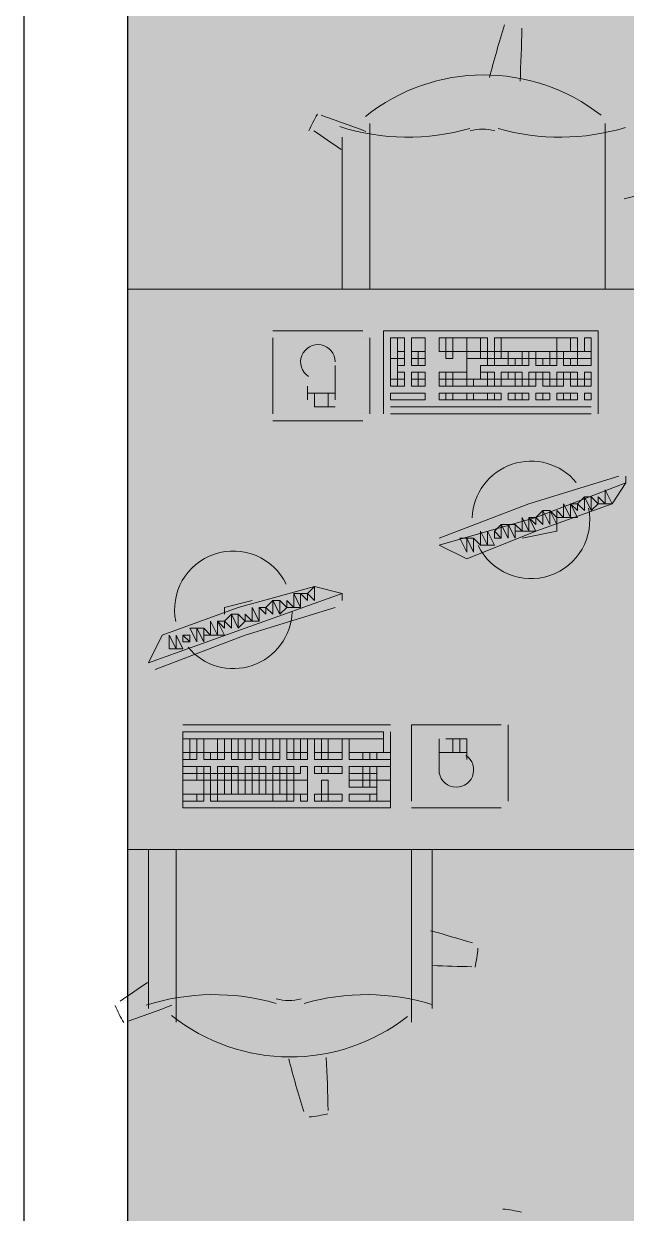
# Model space of a CAD drawing. Header units: millimetres. Extents: x -59 to 47, y 152 to 919.
# Drawn here: x 7.147 to 8.452, y 460.182 to 462.762 of the extents above; entities that cross this region are included whole.
import ezdxf

# ---------------------------------------------------------------- set-up
doc = ezdxf.new("R2010")
doc.units = ezdxf.units.MM
doc.layers.add('PDF_0', color=7, linetype='Continuous', true_color=0xed1f24)
doc.layers.add('PDF_014405$HL-TMP', color=7, linetype='Continuous', true_color=0xe6db59)
doc.layers.add('PDF_014405$FT-FIXFIT', color=7, linetype='Continuous')
doc.layers.add('PDF_014405$WA-EXT', color=7, linetype='Continuous')

msp = doc.modelspace()

# ---------------------------------------------------------------- linework, layer by layer
at = {"layer": 'PDF_0', "color": 7, "lineweight": 25}
msp.add_lwpolyline([(7.3719, 462.7264), (7.3719, 461.5115)], dxfattribs=at)
at = {"layer": 'PDF_014405$FT-FIXFIT', "lineweight": 0}
for points in [[(7.8968, 462.1864), (7.8968, 462.5464)], [(8.4068, 462.5464), (8.4068, 462.1864)], [(7.8368, 462.5164), (7.8368, 462.1864)], [(7.8818, 462.0964), (7.6868, 462.0964)], [(8.3918, 461.9165), (8.3918, 462.0964), (7.9268, 462.0964), (7.9268, 461.9165)], [(7.6868, 462.0814), (7.6868, 462.0814)], [(7.6868, 462.0814), (7.6868, 461.9165)], [(7.8818, 462.0814), (7.8818, 462.0814)], [(7.8968, 461.9165), (7.8968, 462.0814)], [(7.8218, 461.9465), (7.8218, 462.0215)], [(7.7618, 461.9765), (7.7618, 461.9465)], [(7.8218, 461.9615), (7.7618, 461.9615)], [(7.7768, 461.9615), (7.7768, 461.9315), (7.8218, 461.9315)], [(7.8068, 461.9615), (7.8068, 461.9315)], [(7.7768, 461.9465), (7.7768, 461.9465)], [(8.3768, 461.9315), (7.9418, 461.9315), (8.3768, 461.9315)], [(7.8818, 461.9165), (7.8818, 461.9165)], [(7.9418, 461.9165), (8.3768, 461.9165)], [(7.6868, 461.9015), (7.8818, 461.9015)], [(8.4518, 461.7665), (8.2568, 461.6915), (8.0468, 461.6315), (8.1068, 461.6015), (8.2568, 461.6615), (8.4218, 461.7215), (8.4518, 461.7665), (8.4518, 461.7815)], [(8.4368, 461.7815), (8.2418, 461.7215), (8.0468, 461.6465)], [(8.3018, 461.6765), (8.3018, 461.6615), (8.2268, 461.6465)], [(8.0468, 461.6465), (8.0468, 461.6465)], [(8.1218, 461.6465), (8.1368, 461.6315), (8.1218, 461.6465)], [(8.0468, 461.6315), (8.0468, 461.6315)], [(7.8368, 461.5115), (7.8368, 461.5265), (7.7768, 461.5415), (7.6118, 461.4965), (7.4469, 461.4365), (7.4169, 461.3765), (7.6268, 461.4515), (7.8368, 461.5265)], [(7.4319, 461.3615), (7.6268, 461.4365), (7.8218, 461.4965)], [(7.5818, 461.4815), (7.5818, 461.4965), (7.6418, 461.5115)], [(7.6568, 461.4665), (7.6568, 461.4965), (7.6568, 461.4665)], [(7.8218, 461.5115), (7.8218, 461.5115)], [(7.4319, 461.3765), (7.4319, 461.3765)], [(7.9418, 461.2415), (7.4918, 461.2415)], [(8.1818, 461.2415), (7.9868, 461.2415), (7.9868, 461.0765)], [(8.1818, 461.2415), (8.1818, 461.2415)], [(8.1968, 461.0765), (8.1968, 461.2415)], [(7.4918, 461.2265), (7.4918, 461.0615), (7.9418, 461.0615), (7.9418, 461.2265)], [(8.0468, 461.2115), (8.0468, 461.1365)], [(8.1068, 461.1665), (8.1068, 461.2115), (8.0618, 461.2115)], [(8.0768, 461.1815), (8.0768, 461.2115)], [(8.0918, 461.1815), (8.0918, 461.2115)], [(8.0468, 461.1815), (8.1068, 461.1815)], [(8.1818, 461.0765), (8.1818, 461.0765)], [(7.9868, 461.0615), (8.1818, 461.0615)], [(7.4169, 460.6266), (7.4169, 460.9715)], [(7.4768, 460.9715), (7.4768, 460.5966)], [(7.9868, 460.5966), (7.9868, 460.9715)], [(8.0318, 460.9715), (8.0318, 460.6266)]]:
    msp.add_lwpolyline(points, dxfattribs=at)
for points in [[(7.3719, 462.1864), (8.4818, 462.1864), (8.4818, 460.9715), (7.3719, 460.9715)], [(7.9568, 462.0814), (7.9418, 462.0814), (7.9418, 462.0365), (7.9568, 462.0365)], [(7.9718, 462.0814), (7.9568, 462.0814), (7.9568, 462.0514), (7.9718, 462.0514)], [(8.0168, 462.0814), (7.9868, 462.0814), (7.9868, 462.0514), (8.0168, 462.0514)], [(8.0618, 462.0814), (8.0468, 462.0814), (8.0468, 462.0514), (8.0618, 462.0514)], [(8.0768, 462.0814), (8.0618, 462.0814), (8.0618, 462.0514), (8.0768, 462.0514)], [(8.1068, 462.0814), (8.0768, 462.0814), (8.0768, 462.0514), (8.1068, 462.0514)], [(8.1068, 462.0814), (8.1368, 462.0814), (8.1368, 462.0514), (8.1068, 462.0514)], [(8.1368, 462.0814), (8.1518, 462.0814), (8.1518, 462.0514), (8.1368, 462.0514)], [(8.1668, 462.0814), (8.1818, 462.0814), (8.1818, 462.0514), (8.1668, 462.0514)], [(8.3018, 462.0814), (8.1818, 462.0814), (8.1818, 462.0514), (8.3018, 462.0514)], [(8.3318, 462.0814), (8.3018, 462.0814), (8.3018, 462.0514), (8.3318, 462.0514)], [(8.3468, 462.0814), (8.3318, 462.0814), (8.3318, 462.0514), (8.3468, 462.0514)], [(8.3768, 462.0814), (8.3618, 462.0814), (8.3618, 462.0514), (8.3768, 462.0514)], [(7.9568, 462.0365), (7.9418, 462.0365), (7.9418, 461.9915), (7.9568, 461.9915)], [(7.9718, 462.0514), (7.9568, 462.0514), (7.9568, 462.0365), (7.9718, 462.0365)], [(7.9718, 462.0365), (7.9568, 462.0365), (7.9568, 462.0215), (7.9718, 462.0215)], [(8.0018, 462.0514), (7.9868, 462.0514), (7.9868, 462.0365), (8.0018, 462.0365)], [(8.0018, 462.0365), (7.9868, 462.0365), (7.9868, 462.0215), (8.0018, 462.0215)], [(8.0168, 462.0514), (8.0018, 462.0514), (8.0018, 462.0365), (8.0168, 462.0365)], [(8.0168, 462.0365), (8.0018, 462.0365), (8.0018, 462.0215), (8.0168, 462.0215)], [(8.0768, 462.0514), (8.0618, 462.0514), (8.0618, 462.0365), (8.0768, 462.0365)], [(8.1368, 462.0514), (8.1068, 462.0514), (8.1068, 462.0365), (8.1368, 462.0365)], [(8.1368, 462.0365), (8.1068, 462.0365), (8.1068, 461.9915), (8.1368, 461.9915), (8.1368, 462.0215), (8.1518, 462.0215), (8.1518, 462.0365)], [(8.1668, 462.0514), (8.1518, 462.0514), (8.1518, 462.0365), (8.1668, 462.0365)], [(8.1668, 462.0365), (8.1518, 462.0365), (8.1518, 462.0215), (8.1668, 462.0215)], [(8.1818, 462.0514), (8.1668, 462.0514), (8.1668, 462.0365), (8.1818, 462.0365)], [(8.1968, 462.0365), (8.1668, 462.0365), (8.1668, 462.0215), (8.1968, 462.0215)], [(8.1968, 462.0514), (8.1818, 462.0514), (8.1818, 462.0365), (8.1968, 462.0365)], [(8.2268, 462.0514), (8.1968, 462.0514), (8.1968, 462.0365), (8.2268, 462.0365)], [(8.2118, 462.0365), (8.1968, 462.0365), (8.1968, 462.0215), (8.2118, 462.0215)], [(8.2268, 462.0365), (8.2118, 462.0365), (8.2118, 462.0215), (8.2268, 462.0215)], [(8.2418, 462.0514), (8.2268, 462.0514), (8.2268, 462.0365), (8.2418, 462.0365)], [(8.2418, 462.0365), (8.2268, 462.0365), (8.2268, 462.0215), (8.2418, 462.0215)], [(8.2568, 462.0514), (8.2418, 462.0514), (8.2418, 462.0365), (8.2568, 462.0365)], [(8.2868, 462.0514), (8.2568, 462.0514), (8.2568, 462.0365), (8.2868, 462.0365)], [(8.2718, 462.0365), (8.2568, 462.0365), (8.2568, 462.0215), (8.2718, 462.0215)], [(8.2868, 462.0365), (8.2718, 462.0365), (8.2718, 462.0215), (8.2868, 462.0215)], [(8.3018, 462.0514), (8.2868, 462.0514), (8.2868, 462.0365), (8.3018, 462.0365)], [(8.3018, 462.0365), (8.2868, 462.0365), (8.2868, 462.0215), (8.3018, 462.0215)], [(8.3168, 462.0514), (8.3018, 462.0514), (8.3018, 462.0365), (8.3168, 462.0365)], [(8.3468, 462.0514), (8.3168, 462.0514), (8.3168, 462.0365), (8.3468, 462.0365)], [(8.3318, 462.0365), (8.3168, 462.0365), (8.3168, 462.0215), (8.3318, 462.0215)], [(8.3468, 462.0365), (8.3318, 462.0365), (8.3318, 462.0215), (8.3468, 462.0215)], [(8.3768, 462.0514), (8.3468, 462.0514), (8.3468, 462.0365), (8.3768, 462.0365)], [(8.3768, 462.0365), (8.3468, 462.0365), (8.3468, 462.0215), (8.3768, 462.0215)], [(7.9718, 462.0065), (7.9568, 462.0065), (7.9568, 461.9915), (7.9718, 461.9915)], [(8.0018, 462.0065), (7.9868, 462.0065), (7.9868, 461.9915), (8.0018, 461.9915)], [(8.0168, 462.0065), (8.0018, 462.0065), (8.0018, 461.9915), (8.0168, 461.9915)], [(8.0618, 462.0065), (8.0468, 462.0065), (8.0468, 461.9915), (8.0618, 461.9915)], [(8.0768, 462.0065), (8.0618, 462.0065), (8.0618, 461.9915), (8.0768, 461.9915)], [(8.1068, 462.0065), (8.0768, 462.0065), (8.0768, 461.9915), (8.1068, 461.9915)], [(8.1518, 462.0065), (8.1368, 462.0065), (8.1368, 461.9915), (8.1518, 461.9915)], [(8.1668, 462.0065), (8.1518, 462.0065), (8.1518, 461.9915), (8.1668, 461.9915)], [(8.1968, 462.0065), (8.1818, 462.0065), (8.1818, 461.9915), (8.1968, 461.9915)], [(8.2118, 462.0065), (8.1968, 462.0065), (8.1968, 461.9915), (8.2118, 461.9915)], [(8.2268, 462.0065), (8.2118, 462.0065), (8.2118, 461.9915), (8.2268, 461.9915)], [(8.2568, 462.0065), (8.2418, 462.0065), (8.2418, 461.9915), (8.2568, 461.9915)], [(8.2718, 462.0065), (8.2568, 462.0065), (8.2568, 461.9915), (8.2718, 461.9915)], [(8.2868, 462.0065), (8.2718, 462.0065), (8.2718, 461.9915), (8.2868, 461.9915)], [(8.3168, 462.0065), (8.3018, 462.0065), (8.3018, 461.9915), (8.3168, 461.9915)], [(8.3318, 462.0065), (8.3168, 462.0065), (8.3168, 461.9915), (8.3318, 461.9915)], [(8.3468, 462.0065), (8.3318, 462.0065), (8.3318, 461.9915), (8.3468, 461.9915)], [(8.3768, 462.0065), (8.3618, 462.0065), (8.3618, 461.9915), (8.3768, 461.9915)], [(7.9568, 461.9915), (7.9418, 461.9915), (7.9418, 461.9765), (7.9568, 461.9765)], [(7.9718, 461.9915), (7.9568, 461.9915), (7.9568, 461.9765), (7.9718, 461.9765)], [(8.0018, 461.9915), (7.9868, 461.9915), (7.9868, 461.9765), (8.0018, 461.9765)], [(8.0168, 461.9915), (8.0018, 461.9915), (8.0018, 461.9765), (8.0168, 461.9765)], [(8.0618, 461.9915), (8.0468, 461.9915), (8.0468, 461.9765), (8.0618, 461.9765)], [(8.0768, 461.9915), (8.0618, 461.9915), (8.0618, 461.9765), (8.0768, 461.9765)], [(8.1068, 461.9915), (8.0768, 461.9915), (8.0768, 461.9765), (8.1068, 461.9765)], [(8.1218, 461.9915), (8.1068, 461.9915), (8.1068, 461.9765), (8.1218, 461.9765)], [(8.1518, 461.9915), (8.1218, 461.9915), (8.1218, 461.9765), (8.1518, 461.9765)], [(8.1668, 461.9915), (8.1518, 461.9915), (8.1518, 461.9765), (8.1668, 461.9765)], [(8.1818, 461.9915), (8.1668, 461.9915), (8.1668, 461.9765), (8.1818, 461.9765)], [(8.2118, 461.9915), (8.1818, 461.9915), (8.1818, 461.9765), (8.2118, 461.9765)], [(8.2268, 461.9915), (8.2118, 461.9915), (8.2118, 461.9765), (8.2268, 461.9765)], [(8.2418, 461.9915), (8.2268, 461.9915), (8.2268, 461.9765), (8.2418, 461.9765)], [(8.2568, 461.9915), (8.2418, 461.9915), (8.2418, 461.9765), (8.2568, 461.9765)], [(8.2868, 461.9915), (8.2718, 461.9915), (8.2718, 461.9765), (8.2868, 461.9765)], [(8.3018, 461.9915), (8.2868, 461.9915), (8.2868, 461.9765), (8.3018, 461.9765)], [(8.3168, 461.9915), (8.3018, 461.9915), (8.3018, 461.9765), (8.3168, 461.9765)], [(8.3468, 461.9915), (8.3318, 461.9915), (8.3318, 461.9765), (8.3468, 461.9765)], [(8.3618, 461.9915), (8.3468, 461.9915), (8.3468, 461.9765), (8.3618, 461.9765)], [(8.3768, 461.9915), (8.3618, 461.9915), (8.3618, 461.9765), (8.3768, 461.9765)], [(8.0168, 461.9465), (7.9418, 461.9465), (7.9418, 461.9615), (8.0168, 461.9615)], [(8.0618, 461.9615), (8.0468, 461.9615), (8.0468, 461.9465), (8.0618, 461.9465)], [(8.0768, 461.9615), (8.0618, 461.9615), (8.0618, 461.9465), (8.0768, 461.9465)], [(8.1068, 461.9615), (8.0768, 461.9615), (8.0768, 461.9465), (8.1068, 461.9465)], [(8.1218, 461.9615), (8.1068, 461.9615), (8.1068, 461.9465), (8.1218, 461.9465)], [(8.1518, 461.9615), (8.1218, 461.9615), (8.1218, 461.9465), (8.1518, 461.9465)], [(8.1668, 461.9615), (8.1518, 461.9615), (8.1518, 461.9465), (8.1668, 461.9465)], [(8.1818, 461.9615), (8.1668, 461.9615), (8.1668, 461.9465), (8.1818, 461.9465)], [(8.2118, 461.9615), (8.1968, 461.9615), (8.1968, 461.9465), (8.2118, 461.9465)], [(8.2268, 461.9615), (8.2118, 461.9615), (8.2118, 461.9465), (8.2268, 461.9465)], [(8.2418, 461.9615), (8.2268, 461.9615), (8.2268, 461.9465), (8.2418, 461.9465)], [(8.2718, 461.9615), (8.2568, 461.9615), (8.2568, 461.9465), (8.2718, 461.9465)], [(8.2868, 461.9615), (8.2718, 461.9615), (8.2718, 461.9465), (8.2868, 461.9465)], [(8.3168, 461.9615), (8.3018, 461.9615), (8.3018, 461.9465), (8.3168, 461.9465)], [(8.3318, 461.9615), (8.3168, 461.9615), (8.3168, 461.9465), (8.3318, 461.9465)], [(8.3468, 461.9615), (8.3318, 461.9615), (8.3318, 461.9465), (8.3468, 461.9465)], [(8.3768, 461.9615), (8.3618, 461.9615), (8.3618, 461.9465), (8.3768, 461.9465)], [(8.4068, 461.7515), (8.4068, 461.7215), (8.4218, 461.7215)], [(8.3168, 461.7215), (8.3168, 461.6915), (8.3318, 461.6915)], [(8.3318, 461.7215), (8.3318, 461.6915), (8.3468, 461.6915)], [(8.3468, 461.7215), (8.3318, 461.7215), (8.3468, 461.7065)], [(8.3618, 461.7365), (8.3468, 461.7215), (8.3618, 461.7065)], [(8.3768, 461.7365), (8.3618, 461.7365), (8.3768, 461.7065)], [(8.3768, 461.7365), (8.3768, 461.7065), (8.3918, 461.7215)], [(8.3918, 461.7365), (8.3918, 461.7215), (8.4068, 461.7215)], [(8.2718, 461.7065), (8.2568, 461.6915), (8.2718, 461.6765)], [(8.2868, 461.7065), (8.2718, 461.7065), (8.2868, 461.6765)], [(8.2868, 461.7065), (8.3018, 461.6765), (8.3018, 461.6915)], [(8.3018, 461.7065), (8.3018, 461.6915), (8.3168, 461.6915)], [(8.1818, 461.6765), (8.1668, 461.6615), (8.1818, 461.6465)], [(8.1968, 461.6765), (8.1818, 461.6765), (8.1968, 461.6465)], [(8.2118, 461.6765), (8.1968, 461.6765), (8.2118, 461.6465), (8.2118, 461.6615)], [(8.2118, 461.6765), (8.2118, 461.6615), (8.2268, 461.6615)], [(8.2268, 461.6915), (8.2268, 461.6615), (8.2418, 461.6615)], [(8.2568, 461.6915), (8.2418, 461.6915), (8.2568, 461.6765)], [(8.2418, 461.6915), (8.2418, 461.6615), (8.2568, 461.6615)], [(8.1068, 461.6465), (8.0918, 461.6465), (8.1068, 461.6165)], [(8.1218, 461.6465), (8.1068, 461.6465), (8.1218, 461.6165), (8.1218, 461.6315)], [(8.1368, 461.6615), (8.1368, 461.6315), (8.1518, 461.6315)], [(8.1518, 461.6615), (8.1518, 461.6315), (8.1668, 461.6315)], [(8.1668, 461.6615), (8.1668, 461.6465), (8.1818, 461.6465)], [(7.7768, 461.5115), (7.7768, 461.5415), (7.7618, 461.5265)], [(7.7468, 461.4965), (7.7468, 461.5265), (7.7318, 461.5265)], [(7.7318, 461.4965), (7.7468, 461.4965), (7.7318, 461.5265)], [(7.7618, 461.5115), (7.7618, 461.5265), (7.7468, 461.5265)], [(7.6418, 461.4665), (7.6568, 461.4665), (7.6418, 461.4965), (7.6418, 461.4815)], [(7.6718, 461.4815), (7.6718, 461.4965), (7.6568, 461.4965)], [(7.6868, 461.4815), (7.6868, 461.5115), (7.6718, 461.4965)], [(7.7018, 461.4815), (7.7018, 461.5115), (7.6868, 461.5115)], [(7.7018, 461.4815), (7.7168, 461.4965), (7.7018, 461.5115)], [(7.7168, 461.4965), (7.7318, 461.4965), (7.7168, 461.5115)], [(7.5518, 461.4365), (7.5668, 461.4365), (7.5518, 461.4665), (7.5518, 461.4515)], [(7.5818, 461.4515), (7.5818, 461.4665), (7.5668, 461.4665)], [(7.5668, 461.4365), (7.5818, 461.4365), (7.5668, 461.4665)], [(7.5968, 461.4515), (7.5968, 461.4815), (7.5818, 461.4665)], [(7.6118, 461.4515), (7.6118, 461.4815), (7.5968, 461.4815)], [(7.6118, 461.4515), (7.6268, 461.4665), (7.6118, 461.4815)], [(7.6268, 461.4665), (7.6418, 461.4665), (7.6268, 461.4815)], [(7.5218, 461.4215), (7.5218, 461.4515), (7.5068, 461.4515)], [(7.5368, 461.4215), (7.5368, 461.4365), (7.5368, 461.4515), (7.5218, 461.4515)], [(7.5368, 461.4365), (7.5518, 461.4365), (7.5368, 461.4515)], [(7.4618, 461.4065), (7.4768, 461.4065), (7.4618, 461.4365), (7.4618, 461.4215)], [(7.4768, 461.4065), (7.4918, 461.4065), (7.4768, 461.4365)], [(7.5068, 461.4215), (7.5068, 461.4365), (7.4918, 461.4365)], [(7.4918, 461.4215), (7.5068, 461.4215), (7.4918, 461.4365)], [(7.4918, 461.2265), (7.9268, 461.2265), (7.9268, 461.2115), (7.4918, 461.2115)], [(7.4918, 461.1815), (7.5068, 461.1815), (7.5068, 461.2115), (7.4918, 461.2115)], [(7.5218, 461.1815), (7.5368, 461.1815), (7.5368, 461.2115), (7.5218, 461.2115)], [(7.5368, 461.1815), (7.5668, 461.1815), (7.5668, 461.2115), (7.5368, 461.2115)], [(7.5668, 461.1815), (7.5818, 461.1815), (7.5818, 461.2115), (7.5668, 461.2115)], [(7.5818, 461.1815), (7.5968, 461.1815), (7.5968, 461.2115), (7.5818, 461.2115)], [(7.6118, 461.1815), (7.6268, 461.1815), (7.6268, 461.2115), (7.6118, 461.2115)], [(7.6268, 461.1815), (7.6418, 461.1815), (7.6418, 461.2115), (7.6268, 461.2115)], [(7.6418, 461.1815), (7.6568, 461.1815), (7.6568, 461.2115), (7.6418, 461.2115)], [(7.6718, 461.1815), (7.6868, 461.1815), (7.6868, 461.2115), (7.6718, 461.2115)], [(7.6868, 461.1815), (7.7018, 461.1815), (7.7018, 461.2115), (7.6868, 461.2115)], [(7.7168, 461.1815), (7.7318, 461.1815), (7.7318, 461.2115), (7.7168, 461.2115)], [(7.7318, 461.1815), (7.7468, 461.1815), (7.7468, 461.2115), (7.7318, 461.2115)], [(7.7468, 461.1815), (7.7618, 461.1815), (7.7618, 461.2115), (7.7468, 461.2115)], [(7.7768, 461.1815), (7.7918, 461.1815), (7.7918, 461.2115), (7.7768, 461.2115)], [(7.7918, 461.1815), (7.8068, 461.1815), (7.8068, 461.2115), (7.7918, 461.2115)], [(7.8068, 461.1815), (7.8368, 461.1815), (7.8368, 461.2115), (7.8068, 461.2115)], [(7.8518, 461.2115), (7.9268, 461.2115), (7.9268, 461.1815), (7.8518, 461.1815)], [(7.4918, 461.1665), (7.5068, 461.1665), (7.5068, 461.1815), (7.4918, 461.1815)], [(7.5068, 461.1665), (7.5218, 461.1665), (7.5218, 461.1815), (7.5068, 461.1815)], [(7.5368, 461.1665), (7.5518, 461.1665), (7.5518, 461.1815), (7.5368, 461.1815)], [(7.5518, 461.1665), (7.5668, 461.1665), (7.5668, 461.1815), (7.5518, 461.1815)], [(7.5668, 461.1665), (7.5818, 461.1665), (7.5818, 461.1815), (7.5668, 461.1815)], [(7.5968, 461.1665), (7.6118, 461.1665), (7.6118, 461.1815), (7.5968, 461.1815)], [(7.6118, 461.1665), (7.6268, 461.1665), (7.6268, 461.1815), (7.6118, 461.1815)], [(7.6268, 461.1665), (7.6418, 461.1665), (7.6418, 461.1815), (7.6268, 461.1815)], [(7.6568, 461.1665), (7.6718, 461.1665), (7.6718, 461.1815), (7.6568, 461.1815)], [(7.6718, 461.1665), (7.6868, 461.1665), (7.6868, 461.1815), (7.6718, 461.1815)], [(7.6868, 461.1665), (7.7018, 461.1665), (7.7018, 461.1815), (7.6868, 461.1815)], [(7.7168, 461.1665), (7.7318, 461.1665), (7.7318, 461.1815), (7.7168, 461.1815)], [(7.7318, 461.1665), (7.7468, 461.1665), (7.7468, 461.1815), (7.7318, 461.1815)], [(7.7468, 461.1665), (7.7618, 461.1665), (7.7618, 461.1815), (7.7468, 461.1815)], [(7.7768, 461.1665), (7.7918, 461.1665), (7.7918, 461.1815), (7.7768, 461.1815)], [(7.7918, 461.1665), (7.8068, 461.1665), (7.8068, 461.1815), (7.7918, 461.1815)], [(7.8068, 461.1665), (7.8368, 461.1665), (7.8368, 461.1815), (7.8068, 461.1815)], [(7.8518, 461.1665), (7.8818, 461.1665), (7.8818, 461.1815), (7.8518, 461.1815)], [(7.8818, 461.1665), (7.8968, 461.1665), (7.8968, 461.1815), (7.8818, 461.1815)], [(7.8968, 461.1665), (7.9118, 461.1665), (7.9118, 461.1815), (7.8968, 461.1815)], [(7.9118, 461.1665), (7.9418, 461.1665), (7.9418, 461.1815), (7.9118, 461.1815)], [(7.4918, 461.1365), (7.5218, 461.1365), (7.5218, 461.1515), (7.4918, 461.1515)], [(7.4918, 461.1215), (7.5218, 461.1215), (7.5218, 461.1365), (7.4918, 461.1365)], [(7.5218, 461.1365), (7.5368, 461.1365), (7.5368, 461.1515), (7.5218, 461.1515)], [(7.5218, 461.1215), (7.5368, 461.1215), (7.5368, 461.1365), (7.5218, 461.1365)], [(7.5368, 461.1365), (7.5518, 461.1365), (7.5518, 461.1515), (7.5368, 461.1515)], [(7.5518, 461.1215), (7.5668, 461.1215), (7.5668, 461.1365), (7.5518, 461.1365)], [(7.5668, 461.1365), (7.5818, 461.1365), (7.5818, 461.1515), (7.5668, 461.1515)], [(7.5668, 461.1215), (7.5818, 461.1215), (7.5818, 461.1365), (7.5668, 461.1365)], [(7.5818, 461.1365), (7.5968, 461.1365), (7.5968, 461.1515), (7.5818, 461.1515)], [(7.5818, 461.1215), (7.5968, 461.1215), (7.5968, 461.1365), (7.5818, 461.1365)], [(7.5968, 461.1365), (7.6118, 461.1365), (7.6118, 461.1515), (7.5968, 461.1515)], [(7.6118, 461.1215), (7.6268, 461.1215), (7.6268, 461.1365), (7.6118, 461.1365)], [(7.6268, 461.1365), (7.6418, 461.1365), (7.6418, 461.1515), (7.6268, 461.1515)], [(7.6268, 461.1215), (7.6418, 461.1215), (7.6418, 461.1365), (7.6268, 461.1365)], [(7.6418, 461.1365), (7.6568, 461.1365), (7.6568, 461.1515), (7.6418, 461.1515)], [(7.6418, 461.1215), (7.6568, 461.1215), (7.6568, 461.1365), (7.6418, 461.1365)], [(7.6568, 461.1365), (7.6718, 461.1365), (7.6718, 461.1515), (7.6568, 461.1515)], [(7.6718, 461.1215), (7.6868, 461.1215), (7.6868, 461.1365), (7.6718, 461.1365)], [(7.6868, 461.1365), (7.7018, 461.1365), (7.7018, 461.1515), (7.6868, 461.1515)], [(7.6868, 461.1215), (7.7018, 461.1215), (7.7018, 461.1365), (7.6868, 461.1365)], [(7.7018, 461.1365), (7.7168, 461.1365), (7.7168, 461.1515), (7.7018, 461.1515)], [(7.7018, 461.1215), (7.7168, 461.1215), (7.7168, 461.1365), (7.7018, 461.1365)], [(7.7168, 461.1365), (7.7318, 461.1365), (7.7318, 461.1515), (7.7168, 461.1515)], [(7.7468, 461.1215), (7.7618, 461.1215), (7.7618, 461.1515), (7.7468, 461.1515), (7.7468, 461.1365), (7.7318, 461.1365), (7.7318, 461.1215)], [(7.7768, 461.1365), (7.7918, 461.1365), (7.7918, 461.1515), (7.7768, 461.1515)], [(7.7918, 461.1365), (7.8068, 461.1365), (7.8068, 461.1515), (7.7918, 461.1515)], [(7.8068, 461.1365), (7.8368, 461.1365), (7.8368, 461.1515), (7.8068, 461.1515)], [(7.8518, 461.1365), (7.8818, 461.1365), (7.8818, 461.1515), (7.8518, 461.1515)], [(7.8518, 461.1215), (7.8818, 461.1215), (7.8818, 461.1365), (7.8518, 461.1365)], [(7.8818, 461.1365), (7.8968, 461.1365), (7.8968, 461.1515), (7.8818, 461.1515)], [(7.8818, 461.1215), (7.8968, 461.1215), (7.8968, 461.1365), (7.8818, 461.1365)], [(7.8968, 461.1365), (7.9118, 461.1365), (7.9118, 461.1515), (7.8968, 461.1515)], [(7.8968, 461.1215), (7.9118, 461.1215), (7.9118, 461.1365), (7.8968, 461.1365)], [(7.9118, 461.1215), (7.9418, 461.1215), (7.9418, 461.1515), (7.9118, 461.1515)], [(7.4918, 461.0915), (7.5368, 461.0915), (7.5368, 461.1215), (7.4918, 461.1215)], [(7.5368, 461.0915), (7.5518, 461.0915), (7.5518, 461.1215), (7.5368, 461.1215)], [(7.5518, 461.0915), (7.5668, 461.0915), (7.5668, 461.1215), (7.5518, 461.1215)], [(7.5818, 461.0915), (7.5968, 461.0915), (7.5968, 461.1215), (7.5818, 461.1215)], [(7.5968, 461.0915), (7.6118, 461.0915), (7.6118, 461.1215), (7.5968, 461.1215)], [(7.6118, 461.0915), (7.6268, 461.0915), (7.6268, 461.1215), (7.6118, 461.1215)], [(7.6418, 461.0915), (7.6568, 461.0915), (7.6568, 461.1215), (7.6418, 461.1215)], [(7.6568, 461.0915), (7.6718, 461.0915), (7.6718, 461.1215), (7.6568, 461.1215)], [(7.6718, 461.0915), (7.6868, 461.0915), (7.6868, 461.1215), (7.6718, 461.1215)], [(7.7018, 461.0915), (7.7168, 461.0915), (7.7168, 461.1215), (7.7018, 461.1215)], [(7.7168, 461.0915), (7.7318, 461.0915), (7.7318, 461.1215), (7.7168, 461.1215)], [(7.7318, 461.0915), (7.7618, 461.0915), (7.7618, 461.1215), (7.7318, 461.1215)], [(7.7918, 461.0915), (7.8068, 461.0915), (7.8068, 461.1215), (7.7918, 461.1215)], [(7.8518, 461.1065), (7.8818, 461.1065), (7.8818, 461.1215), (7.8518, 461.1215)], [(7.8818, 461.1065), (7.8968, 461.1065), (7.8968, 461.1215), (7.8818, 461.1215)], [(7.8968, 461.1065), (7.9118, 461.1065), (7.9118, 461.1215), (7.8968, 461.1215)], [(7.9118, 461.0765), (7.9418, 461.0765), (7.9418, 461.1215), (7.9118, 461.1215)], [(7.4918, 461.0765), (7.5218, 461.0765), (7.5218, 461.0915), (7.4918, 461.0915)], [(7.5218, 461.0765), (7.5368, 461.0765), (7.5368, 461.0915), (7.5218, 461.0915)], [(7.5518, 461.0765), (7.5668, 461.0765), (7.5668, 461.0915), (7.5518, 461.0915)], [(7.5668, 461.0765), (7.6868, 461.0765), (7.6868, 461.0915), (7.5668, 461.0915)], [(7.7168, 461.0765), (7.6868, 461.0765), (7.6868, 461.0915), (7.7168, 461.0915)], [(7.7318, 461.0765), (7.7168, 461.0765), (7.7168, 461.0915), (7.7318, 461.0915)], [(7.7618, 461.0765), (7.7468, 461.0765), (7.7468, 461.0915), (7.7618, 461.0915)], [(7.7768, 461.0765), (7.7918, 461.0765), (7.7918, 461.0915), (7.7768, 461.0915)], [(7.7918, 461.0765), (7.8068, 461.0765), (7.8068, 461.0915), (7.7918, 461.0915)], [(7.8068, 461.0765), (7.8368, 461.0765), (7.8368, 461.0915), (7.8068, 461.0915)], [(7.8518, 461.0765), (7.8968, 461.0765), (7.8968, 461.0915), (7.8518, 461.0915)], [(7.8968, 461.0765), (7.9118, 461.0765), (7.9118, 461.0915), (7.8968, 461.0915)]]:
    msp.add_lwpolyline(points, close=True, dxfattribs=at)
for centre, radius, start, end in [((11.3513, 461.7912), 3.3076, 162.9713, 165.031), ((4.9157, 462.809), 3.3111, 357.035, 359.0267), ((8.1443, 462.2389), 0.4125, 51.9766, 128.5619), ((8.141, 462.3613), 0.4124, 150.1335, 155.8687), ((6.7161, 459.4363), 3.3073, 69.2469, 71.0322), ((9.684, 465.2527), 3.3244, 234.9705, 236.2055), ((7.9793, 463.0039), 0.4875, 252.3898, 286.0229), ((8.1411, 462.4363), 0.0975, 73.9762, 106.0238), ((8.3093, 463.0039), 0.4875, 253.9774, 286.9226), ((7.5711, 465.5712), 3.3073, 285.3808, 287.0287), ((7.7843, 462.029), 0.0375, 0.0012, 237.2913), ((8.2461, 461.6863), 0.1275, 39.5892, 177.984), ((8.2461, 461.6863), 0.1275, 205.9552, 11.6125), ((7.6011, 461.4913), 0.1275, 25.9552, 191.6125), ((7.6011, 461.4913), 0.1275, 219.5892, 357.984), ((8.0843, 461.144), 0.0375, 180.0012, 57.2913), ((7.1511, 457.6064), 3.3073, 72.9713, 74.6192), ((7.7211, 460.8013), 0.4125, 348.1348, 353.8639), ((8.1741, 464.0178), 3.3012, 267.5537, 269.0284), ((9.264, 457.9203), 3.3244, 123.7945, 125.0295), ((7.5593, 460.1691), 0.4875, 73.9771, 107.6102), ((7.7211, 460.7413), 0.0975, 253.9762, 286.0238), ((7.8893, 460.1691), 0.4875, 73.0774, 106.0226), ((7.7211, 460.8013), 0.4124, 204.1313, 209.8665), ((6.2961, 463.7263), 3.3073, 288.9678, 290.7531), ((7.7243, 460.934), 0.4125, 231.4381, 308.0234), ((10.9163, 461.3714), 3.3076, 194.969, 197.0287), ((4.4957, 460.349), 3.3111, 0.9733, 2.965), ((7.7211, 460.8014), 0.4125, 276.1361, 281.8652), ((8.1411, 459.7814), 0.4125, 78.1348, 83.8639)]:
    msp.add_arc(centre, radius, start, end, dxfattribs=at)
at = {"layer": 'PDF_014405$HL-TMP', "color": 54, "true_color": 0x999900, "transparency": 33554559}
for points in [[(14.8412, 463.7163), (7.3719, 463.7163), (14.8412, 459.3217)], [(7.3719, 463.7163), (14.8412, 459.3217), (7.3719, 459.3217)]]:
    msp.add_solid(points, dxfattribs=at)
at = {"layer": 'PDF_014405$WA-EXT', "lineweight": 25}
for points in [[(7.1469, 465.2612), (7.1469, 457.3419)], [(7.3719, 465.2612), (7.3719, 457.3419)]]:
    msp.add_lwpolyline(points, dxfattribs=at)

doc.saveas('drawing.dxf')
